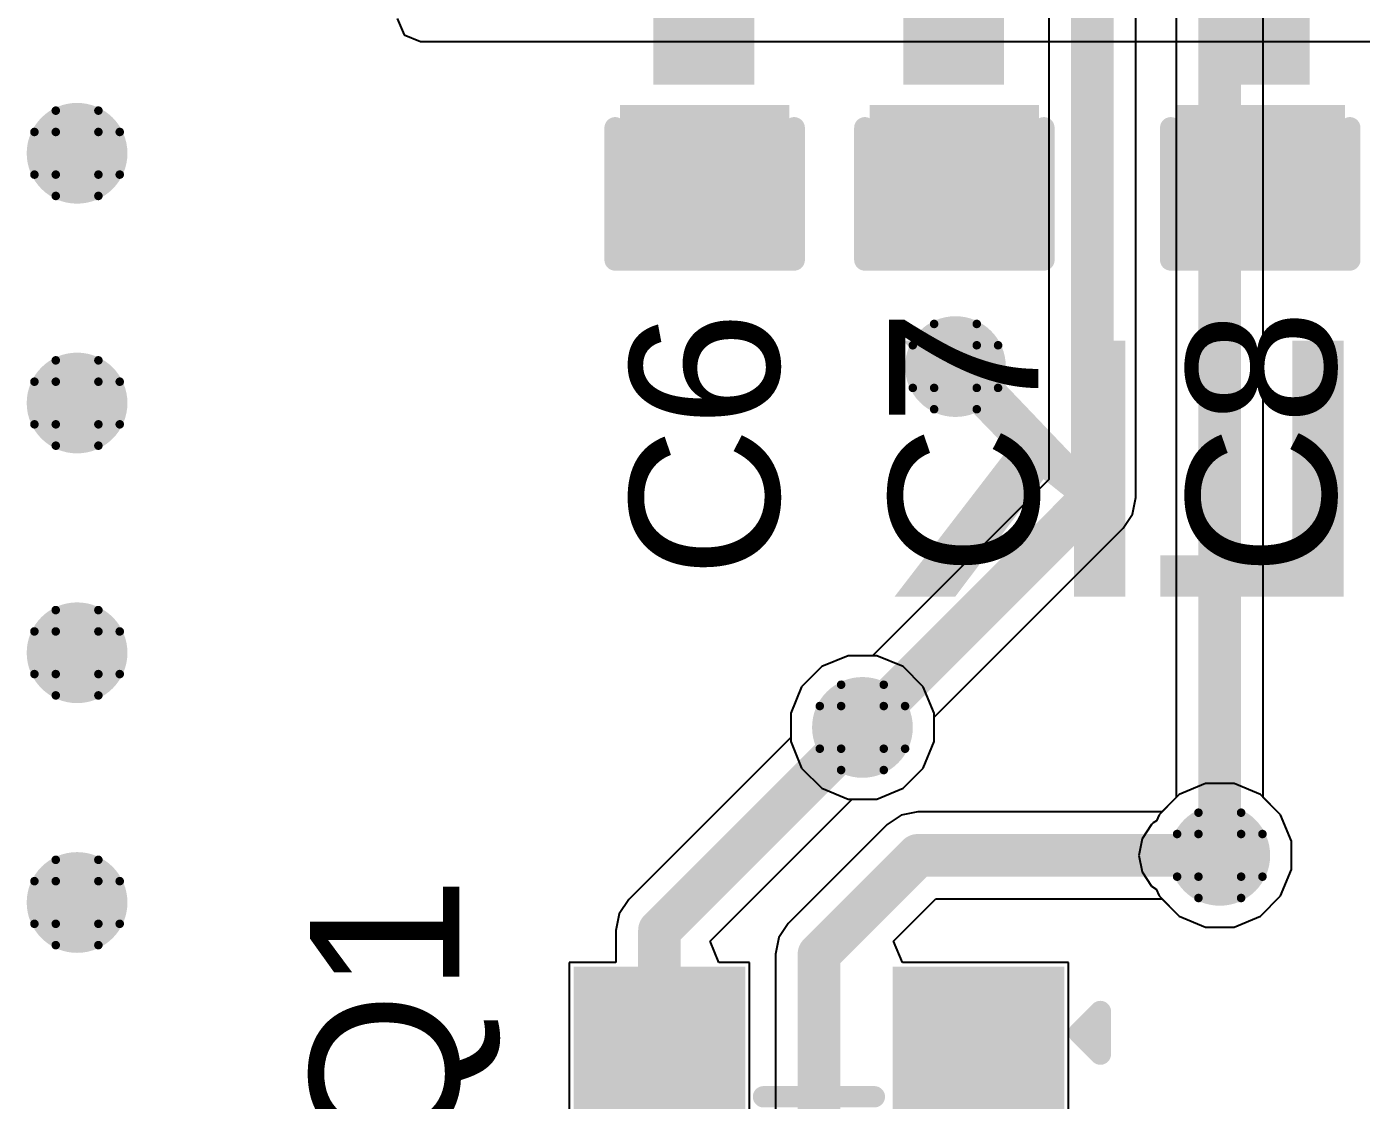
# Model space of a CAD drawing. Header units: inches. Extents: x -25 to 271, y -41 to 15.
# Drawn here: x -13.89 to -5.94, y -20.13 to -13.73 of the extents above; entities that cross this region are included whole.
import ezdxf

# ---------------------------------------------------------------- set-up
doc = ezdxf.new("R2010")
doc.units = ezdxf.units.IN
for name, color, linetype in [('Bottom Layer', 5, 'Continuous'), ('Bottom Overlay', 54, 'Continuous'), ('Drill Drawing', 1, 'Continuous'), ('Top Glue Points', 56, 'Continuous'), ('Top Layer', 1, 'Continuous'), ('Top Overlay', 2, 'Continuous'), ('Top Paste', 8, 'Continuous'), ('Top Solder', 216, 'Continuous'), ('Via Holes', 16, 'Continuous')]:
    doc.layers.add(name, color=color, linetype=linetype)
doc.styles.add('Arial', font='', dxfattribs={"height": 0.2})
doc.styles.add('Arial_Bold', font='', dxfattribs={"height": 0.2})
doc.styles.get('Arial').set_extended_font_data('Arial')
doc.styles.get('Arial_Bold').set_extended_font_data('Arial', bold=True)

# ---------------------------------------------------------------- blocks, each defined once
blk = doc.blocks.new('CAP_0603_27')
at = {"layer": 'Top Layer'}
for points in [[(-0.381, 0.4445), (-0.381, -0.4445), (-1.143, -0.4445), (-1.143, 0.4445)], [(1.143, 0.4445), (1.143, -0.4445), (0.381, -0.4445), (0.381, 0.4445)]]:
    blk.add_hatch(color=1, dxfattribs=at).paths.add_polyline_path(points)
at = {"layer": 'Top Paste'}
for points in [[(-0.381, 0.4445), (-0.381, -0.4445), (-1.143, -0.4445), (-1.143, 0.4445)], [(1.143, 0.4445), (1.143, -0.4445), (0.381, -0.4445), (0.381, 0.4445)]]:
    blk.add_hatch(color=8, dxfattribs=at).paths.add_polyline_path(points)
at = {"layer": 'Top Solder'}
for points in [[(-0.321, 0.5045), (-0.321, -0.5045), (-1.203, -0.5045), (-1.203, 0.5045)], [(1.203, 0.5045), (1.203, -0.5045), (0.321, -0.5045), (0.321, 0.5045)]]:
    blk.add_hatch(color=216, dxfattribs=at).paths.add_polyline_path(points)
at = {"layer": 'Top Overlay'}
for points in [[(-1.2446, 0.5334, 0.127, 0.127, 0), (-0.4572, 0.5334, 0.127, 0.127, 0)], [(-1.2446, 0.5334, 0.127, 0.127, 0), (-1.2446, -0.5334, 0.127, 0.127, 0)], [(0.4572, 0.5334, 0.127, 0.127, 0), (1.2446, 0.5334, 0.127, 0.127, 0)], [(1.2446, 0.5334, 0.127, 0.127, 0), (1.2446, -0.5334, 0.127, 0.127, 0)], [(-1.2446, -0.5334, 0.127, 0.127, 0), (-0.4572, -0.5334, 0.127, 0.127, 0)], [(0.4572, -0.5334, 0.127, 0.127, 0), (1.2446, -0.5334, 0.127, 0.127, 0)]]:
    blk.add_lwpolyline(points, format="xyseb", dxfattribs=at)
for points in [[(-1.2764, 0.5334, 0.0635, 0.0635, 1), (-1.2128, 0.5334, 0.0635, 0.0635, 1)], [(-1.2764, 0.5334, 0.0635, 0.0635, 1), (-1.2128, 0.5334, 0.0635, 0.0635, 1)], [(-0.4889, 0.5334, 0.0635, 0.0635, 1), (-0.4254, 0.5334, 0.0635, 0.0635, 1)], [(0.4254, 0.5334, 0.0635, 0.0635, 1), (0.4889, 0.5334, 0.0635, 0.0635, 1)], [(1.2128, 0.5334, 0.0635, 0.0635, 1), (1.2764, 0.5334, 0.0635, 0.0635, 1)], [(1.2128, 0.5334, 0.0635, 0.0635, 1), (1.2764, 0.5334, 0.0635, 0.0635, 1)], [(-1.2764, -0.5334, 0.0635, 0.0635, 1), (-1.2128, -0.5334, 0.0635, 0.0635, 1)], [(-1.2764, -0.5334, 0.0635, 0.0635, 1), (-1.2128, -0.5334, 0.0635, 0.0635, 1)], [(-0.4889, -0.5334, 0.0635, 0.0635, 1), (-0.4254, -0.5334, 0.0635, 0.0635, 1)], [(0.4254, -0.5334, 0.0635, 0.0635, 1), (0.4889, -0.5334, 0.0635, 0.0635, 1)], [(1.2128, -0.5334, 0.0635, 0.0635, 1), (1.2764, -0.5334, 0.0635, 0.0635, 1)], [(1.2128, -0.5334, 0.0635, 0.0635, 1), (1.2764, -0.5334, 0.0635, 0.0635, 1)]]:
    blk.add_lwpolyline(points, format="xyseb", close=True, dxfattribs=at)
blk = doc.blocks.new('CAP_0603_28')
at = {"layer": 'Top Layer'}
for points in [[(-0.381, 0.4445), (-0.381, -0.4445), (-1.143, -0.4445), (-1.143, 0.4445)], [(1.143, 0.4445), (1.143, -0.4445), (0.381, -0.4445), (0.381, 0.4445)]]:
    blk.add_hatch(color=1, dxfattribs=at).paths.add_polyline_path(points)
at = {"layer": 'Top Paste'}
for points in [[(-0.381, 0.4445), (-0.381, -0.4445), (-1.143, -0.4445), (-1.143, 0.4445)], [(1.143, 0.4445), (1.143, -0.4445), (0.381, -0.4445), (0.381, 0.4445)]]:
    blk.add_hatch(color=8, dxfattribs=at).paths.add_polyline_path(points)
at = {"layer": 'Top Solder'}
for points in [[(-0.321, 0.5045), (-0.321, -0.5045), (-1.203, -0.5045), (-1.203, 0.5045)], [(1.203, 0.5045), (1.203, -0.5045), (0.321, -0.5045), (0.321, 0.5045)]]:
    blk.add_hatch(color=216, dxfattribs=at).paths.add_polyline_path(points)
at = {"layer": 'Top Overlay'}
for points in [[(-1.2446, 0.5334, 0.127, 0.127, 0), (-0.4572, 0.5334, 0.127, 0.127, 0)], [(-1.2446, 0.5334, 0.127, 0.127, 0), (-1.2446, -0.5334, 0.127, 0.127, 0)], [(0.4572, 0.5334, 0.127, 0.127, 0), (1.2446, 0.5334, 0.127, 0.127, 0)], [(1.2446, 0.5334, 0.127, 0.127, 0), (1.2446, -0.5334, 0.127, 0.127, 0)], [(-1.2446, -0.5334, 0.127, 0.127, 0), (-0.4572, -0.5334, 0.127, 0.127, 0)], [(0.4572, -0.5334, 0.127, 0.127, 0), (1.2446, -0.5334, 0.127, 0.127, 0)]]:
    blk.add_lwpolyline(points, format="xyseb", dxfattribs=at)
for points in [[(-1.2764, 0.5334, 0.0635, 0.0635, 1), (-1.2128, 0.5334, 0.0635, 0.0635, 1)], [(-1.2764, 0.5334, 0.0635, 0.0635, 1), (-1.2128, 0.5334, 0.0635, 0.0635, 1)], [(-0.4889, 0.5334, 0.0635, 0.0635, 1), (-0.4254, 0.5334, 0.0635, 0.0635, 1)], [(0.4254, 0.5334, 0.0635, 0.0635, 1), (0.4889, 0.5334, 0.0635, 0.0635, 1)], [(1.2128, 0.5334, 0.0635, 0.0635, 1), (1.2764, 0.5334, 0.0635, 0.0635, 1)], [(1.2128, 0.5334, 0.0635, 0.0635, 1), (1.2764, 0.5334, 0.0635, 0.0635, 1)], [(-1.2764, -0.5334, 0.0635, 0.0635, 1), (-1.2128, -0.5334, 0.0635, 0.0635, 1)], [(-1.2764, -0.5334, 0.0635, 0.0635, 1), (-1.2128, -0.5334, 0.0635, 0.0635, 1)], [(-0.4889, -0.5334, 0.0635, 0.0635, 1), (-0.4254, -0.5334, 0.0635, 0.0635, 1)], [(0.4254, -0.5334, 0.0635, 0.0635, 1), (0.4889, -0.5334, 0.0635, 0.0635, 1)], [(1.2128, -0.5334, 0.0635, 0.0635, 1), (1.2764, -0.5334, 0.0635, 0.0635, 1)], [(1.2128, -0.5334, 0.0635, 0.0635, 1), (1.2764, -0.5334, 0.0635, 0.0635, 1)]]:
    blk.add_lwpolyline(points, format="xyseb", close=True, dxfattribs=at)
blk = doc.blocks.new('CAP_0603_29')
at = {"layer": 'Top Layer'}
for points in [[(-0.381, 0.4445), (-0.381, -0.4445), (-1.143, -0.4445), (-1.143, 0.4445)], [(1.143, 0.4445), (1.143, -0.4445), (0.381, -0.4445), (0.381, 0.4445)]]:
    blk.add_hatch(color=1, dxfattribs=at).paths.add_polyline_path(points)
at = {"layer": 'Top Paste'}
for points in [[(-0.381, 0.4445), (-0.381, -0.4445), (-1.143, -0.4445), (-1.143, 0.4445)], [(1.143, 0.4445), (1.143, -0.4445), (0.381, -0.4445), (0.381, 0.4445)]]:
    blk.add_hatch(color=8, dxfattribs=at).paths.add_polyline_path(points)
at = {"layer": 'Top Solder'}
for points in [[(-0.321, 0.5045), (-0.321, -0.5045), (-1.203, -0.5045), (-1.203, 0.5045)], [(1.203, 0.5045), (1.203, -0.5045), (0.321, -0.5045), (0.321, 0.5045)]]:
    blk.add_hatch(color=216, dxfattribs=at).paths.add_polyline_path(points)
at = {"layer": 'Top Overlay'}
for points in [[(-1.2446, 0.5334, 0.127, 0.127, 0), (-0.4572, 0.5334, 0.127, 0.127, 0)], [(-1.2446, 0.5334, 0.127, 0.127, 0), (-1.2446, -0.5334, 0.127, 0.127, 0)], [(0.4572, 0.5334, 0.127, 0.127, 0), (1.2446, 0.5334, 0.127, 0.127, 0)], [(1.2446, 0.5334, 0.127, 0.127, 0), (1.2446, -0.5334, 0.127, 0.127, 0)], [(-1.2446, -0.5334, 0.127, 0.127, 0), (-0.4572, -0.5334, 0.127, 0.127, 0)], [(0.4572, -0.5334, 0.127, 0.127, 0), (1.2446, -0.5334, 0.127, 0.127, 0)]]:
    blk.add_lwpolyline(points, format="xyseb", dxfattribs=at)
for points in [[(-1.2764, 0.5334, 0.0635, 0.0635, 1), (-1.2128, 0.5334, 0.0635, 0.0635, 1)], [(-1.2764, 0.5334, 0.0635, 0.0635, 1), (-1.2128, 0.5334, 0.0635, 0.0635, 1)], [(-0.4889, 0.5334, 0.0635, 0.0635, 1), (-0.4254, 0.5334, 0.0635, 0.0635, 1)], [(0.4254, 0.5334, 0.0635, 0.0635, 1), (0.4889, 0.5334, 0.0635, 0.0635, 1)], [(1.2128, 0.5334, 0.0635, 0.0635, 1), (1.2764, 0.5334, 0.0635, 0.0635, 1)], [(1.2128, 0.5334, 0.0635, 0.0635, 1), (1.2764, 0.5334, 0.0635, 0.0635, 1)], [(-1.2764, -0.5334, 0.0635, 0.0635, 1), (-1.2128, -0.5334, 0.0635, 0.0635, 1)], [(-1.2764, -0.5334, 0.0635, 0.0635, 1), (-1.2128, -0.5334, 0.0635, 0.0635, 1)], [(-0.4889, -0.5334, 0.0635, 0.0635, 1), (-0.4254, -0.5334, 0.0635, 0.0635, 1)], [(0.4254, -0.5334, 0.0635, 0.0635, 1), (0.4889, -0.5334, 0.0635, 0.0635, 1)], [(1.2128, -0.5334, 0.0635, 0.0635, 1), (1.2764, -0.5334, 0.0635, 0.0635, 1)], [(1.2128, -0.5334, 0.0635, 0.0635, 1), (1.2764, -0.5334, 0.0635, 0.0635, 1)]]:
    blk.add_lwpolyline(points, format="xyseb", close=True, dxfattribs=at)
blk = doc.blocks.new('SOT_23_100')
at = {"layer": 'Top Layer'}
for points in [[(-0.41, 1.46), (0.41, 1.46), (0.41, 0.54), (-0.41, 0.54)], [(-1.36, -0.54), (-0.54, -0.54), (-0.54, -1.46), (-1.36, -1.46)], [(0.54, -0.54), (1.36, -0.54), (1.36, -1.46), (0.54, -1.46)]]:
    blk.add_hatch(color=1, dxfattribs=at).paths.add_polyline_path(points)
at = {"layer": 'Top Paste'}
for points in [[(-0.41, 1.46), (0.41, 1.46), (0.41, 0.54), (-0.41, 0.54)], [(-1.36, -0.54), (-0.54, -0.54), (-0.54, -1.46), (-1.36, -1.46)], [(0.54, -0.54), (1.36, -0.54), (1.36, -1.46), (0.54, -1.46)]]:
    blk.add_hatch(color=8, dxfattribs=at).paths.add_polyline_path(points)
at = {"layer": 'Top Solder'}
for points in [[(-0.5116, 1.5616), (0.5116, 1.5616), (0.5116, 0.4384), (-0.5116, 0.4384)], [(-1.4616, -0.4384), (-0.4384, -0.4384), (-0.4384, -1.5616), (-1.4616, -1.5616)], [(0.4384, -0.4384), (1.4616, -0.4384), (1.4616, -1.5616), (0.4384, -1.5616)]]:
    blk.add_hatch(color=216, dxfattribs=at).paths.add_polyline_path(points)
at = {"layer": 'Top Overlay'}
for points in [[(-0.5588, 0.8128, 0.127, 0.127, 0), (-1.5494, 0.8128, 0.127, 0.127, 0)], [(-1.5494, 0.8128, 0.127, 0.127, 0), (-1.5494, -0.5842, 0.127, 0.127, 0)], [(1.5494, 0.8128, 0.127, 0.127, 0), (0.5588, 0.8128, 0.127, 0.127, 0)], [(1.5494, 0.8128, 0.127, 0.127, 0), (1.5494, -0.5842, 0.127, 0.127, 0)], [(0.3302, -0.7874, 0.127, 0.127, 0), (-0.3302, -0.7874, 0.127, 0.127, 0)], [(-1.6764, -1.0414, 0.127, 0.127, 0), (-1.6764, -1.2954, 0.127, 0.127, 0)], [(-1.5494, -1.1684, 0.127, 0.127, 0), (-1.6764, -1.0414, 0.127, 0.127, 0)], [(-1.5494, -1.1684, 0.127, 0.127, 0), (-1.6764, -1.2954, 0.127, 0.127, 0)]]:
    blk.add_lwpolyline(points, format="xyseb", dxfattribs=at)
for points in [[(-1.5812, 0.8128, 0.0635, 0.0635, 1), (-1.5176, 0.8128, 0.0635, 0.0635, 1)], [(-1.5812, 0.8128, 0.0635, 0.0635, 1), (-1.5176, 0.8128, 0.0635, 0.0635, 1)], [(-0.5905, 0.8128, 0.0635, 0.0635, 1), (-0.5271, 0.8128, 0.0635, 0.0635, 1)], [(0.5271, 0.8128, 0.0635, 0.0635, 1), (0.5905, 0.8128, 0.0635, 0.0635, 1)], [(1.5176, 0.8128, 0.0635, 0.0635, 1), (1.5812, 0.8128, 0.0635, 0.0635, 1)], [(1.5176, 0.8128, 0.0635, 0.0635, 1), (1.5812, 0.8128, 0.0635, 0.0635, 1)], [(-1.5812, -0.5842, 0.0635, 0.0635, 1), (-1.5176, -0.5842, 0.0635, 0.0635, 1)], [(1.5176, -0.5842, 0.0635, 0.0635, 1), (1.5812, -0.5842, 0.0635, 0.0635, 1)], [(-0.3619, -0.7874, 0.0635, 0.0635, 1), (-0.2984, -0.7874, 0.0635, 0.0635, 1)], [(0.2984, -0.7874, 0.0635, 0.0635, 1), (0.3619, -0.7874, 0.0635, 0.0635, 1)], [(-1.7082, -1.0414, 0.0635, 0.0635, 1), (-1.6446, -1.0414, 0.0635, 0.0635, 1)], [(-1.7082, -1.0414, 0.0635, 0.0635, 1), (-1.6446, -1.0414, 0.0635, 0.0635, 1)], [(-1.5812, -1.1684, 0.0635, 0.0635, 1), (-1.5176, -1.1684, 0.0635, 0.0635, 1)], [(-1.5812, -1.1684, 0.0635, 0.0635, 1), (-1.5176, -1.1684, 0.0635, 0.0635, 1)], [(-1.7082, -1.2954, 0.0635, 0.0635, 1), (-1.6446, -1.2954, 0.0635, 0.0635, 1)], [(-1.7082, -1.2954, 0.0635, 0.0635, 1), (-1.6446, -1.2954, 0.0635, 0.0635, 1)]]:
    blk.add_lwpolyline(points, format="xyseb", close=True, dxfattribs=at)

msp = doc.modelspace()

# ---------------------------------------------------------------- hatches: boundary and pattern name
at = {"layer": 'Bottom Layer'}
h = msp.add_hatch(color=5, dxfattribs=at)
edge = h.paths.add_edge_path()
edge.add_arc((-13.5934, -14.4877), 0.3, 0, 360)
h = msp.add_hatch(color=5, dxfattribs=at)
edge = h.paths.add_edge_path()
edge.add_arc((-8.3614, -15.758), 0.3, 0, 360)
h = msp.add_hatch(color=5, dxfattribs=at)
edge = h.paths.add_edge_path()
edge.add_arc((-13.5934, -15.975), 0.3, 0, 360)
h = msp.add_hatch(color=5, dxfattribs=at)
edge = h.paths.add_edge_path()
edge.add_arc((-13.5934, -17.4624), 0.3, 0, 360)
h = msp.add_hatch(color=5, dxfattribs=at)
edge = h.paths.add_edge_path()
edge.add_arc((-8.9154, -17.907), 0.3, 0, 360)
h = msp.add_hatch(color=5, dxfattribs=at)
edge = h.paths.add_edge_path()
edge.add_arc((-6.7869, -18.669), 0.3, 0, 360)
h = msp.add_hatch(color=5, dxfattribs=at)
edge = h.paths.add_edge_path()
edge.add_arc((-13.5934, -18.9497), 0.3, 0, 360)
at = {"layer": 'Top Glue Points'}
for points in [[(-9.5601, -14.0785), (-9.5601, -13.6787), (-10.16, -13.6787), (-10.16, -14.0785)], [(-8.0726, -14.0785), (-8.0726, -13.6787), (-8.6726, -13.6787), (-8.6726, -14.0785)], [(-6.2507, -14.0785), (-6.2507, -13.6787), (-6.8506, -13.6787), (-6.8506, -14.0785)]]:
    msp.add_hatch(color=56, dxfattribs=at).paths.add_polyline_path(points)
at = {"layer": 'Top Layer'}
h = msp.add_hatch(color=1, dxfattribs=at)
edge = h.paths.add_edge_path()
edge.add_arc((-13.5934, -14.4877), 0.3, 0, 360)
h = msp.add_hatch(color=1, dxfattribs=at)
edge = h.paths.add_edge_path()
edge.add_arc((-8.3614, -15.758), 0.3, 0, 360)
h = msp.add_hatch(color=1, dxfattribs=at)
edge = h.paths.add_edge_path()
edge.add_arc((-13.5934, -15.975), 0.3, 0, 360)
h = msp.add_hatch(color=1, dxfattribs=at)
edge = h.paths.add_edge_path()
edge.add_arc((-13.5934, -17.4624), 0.3, 0, 360)
h = msp.add_hatch(color=1, dxfattribs=at)
edge = h.paths.add_edge_path()
edge.add_arc((-8.9154, -17.907), 0.3, 0, 360)
h = msp.add_hatch(color=1, dxfattribs=at)
edge = h.paths.add_edge_path()
edge.add_arc((-6.7869, -18.669), 0.3, 0, 360)
h = msp.add_hatch(color=1, dxfattribs=at)
edge = h.paths.add_edge_path()
edge.add_arc((-13.5934, -18.9497), 0.3, 0, 360)
at = {"layer": 'Via Holes'}
h = msp.add_hatch(color=7, dxfattribs=at)
edge = h.paths.add_edge_path()
edge.add_arc((-13.5934, -14.4877), 0.15, 0, 360)
h = msp.add_hatch(color=7, dxfattribs=at)
edge = h.paths.add_edge_path()
edge.add_arc((-8.3614, -15.758), 0.15, 0, 360)
h = msp.add_hatch(color=7, dxfattribs=at)
edge = h.paths.add_edge_path()
edge.add_arc((-13.5934, -15.975), 0.15, 0, 360)
h = msp.add_hatch(color=7, dxfattribs=at)
edge = h.paths.add_edge_path()
edge.add_arc((-13.5934, -17.4624), 0.15, 0, 360)
h = msp.add_hatch(color=7, dxfattribs=at)
edge = h.paths.add_edge_path()
edge.add_arc((-8.9154, -17.907), 0.15, 0, 360)
h = msp.add_hatch(color=7, dxfattribs=at)
edge = h.paths.add_edge_path()
edge.add_arc((-6.7869, -18.669), 0.15, 0, 360)
h = msp.add_hatch(color=7, dxfattribs=at)
edge = h.paths.add_edge_path()
edge.add_arc((-13.5934, -18.9497), 0.15, 0, 360)

# ---------------------------------------------------------------- linework, layer by layer
at = {"layer": 'Bottom Layer'}
for p, q in [((-7.0459, -11.6897), (-7.0459, -18.3241)), ((-6.5279, -18.3241), (-6.5279, -11.6897)), ((-7.2874, -16.538), (-7.2874, -12.4715)), ((-7.8053, -12.5788), (-7.8053, -16.4307)), ((-7.8053, -16.4307), (-8.8546, -17.48)), ((-7.3071, -16.6371), (-7.2874, -16.538)), ((-7.3632, -16.7211), (-7.3071, -16.6371)), ((-8.4884, -17.8462), (-7.3632, -16.7211)), ((-9.0003, -17.48), (-9.1573, -17.545)), ((-8.8546, -17.48), (-9.0003, -17.48)), ((-9.1573, -17.545), (-9.2774, -17.6651)), ((-9.2774, -17.6651), (-9.3424, -17.8221)), ((-9.3424, -17.8221), (-9.3424, -17.9919)), ((-8.4884, -17.9919), (-8.4884, -17.8462)), ((-9.3424, -17.9919), (-9.2774, -18.1489)), ((-8.5534, -18.1489), (-8.4884, -17.9919)), ((-9.2774, -18.1489), (-9.1573, -18.269)), ((-8.6735, -18.269), (-8.5534, -18.1489)), ((-9.1573, -18.269), (-9.0003, -18.334)), ((-8.8305, -18.334), (-8.6735, -18.269)), ((-9.0003, -18.334), (-8.8305, -18.334)), ((-7.0459, -18.3241), (-7.1489, -18.4271)), ((-6.4249, -18.4271), (-6.5279, -18.3241)), ((-7.1489, -18.4271), (-7.1635, -18.4625)), ((-6.3599, -18.5841), (-6.4249, -18.4271)), ((-7.1935, -18.4859), (-7.2497, -18.5699)), ((-7.1835, -18.4758), (-7.1935, -18.4859)), ((-7.1635, -18.4625), (-7.1835, -18.4758)), ((-7.2497, -18.5699), (-7.2694, -18.669)), ((-6.3599, -18.7539), (-6.3599, -18.5841)), ((-7.2694, -18.669), (-7.2497, -18.7681)), ((-6.4249, -18.9109), (-6.3599, -18.7539)), ((-7.2497, -18.7681), (-7.1935, -18.8521)), ((-7.1935, -18.8521), (-7.1654, -18.8709)), ((-7.1654, -18.8709), (-7.1489, -18.9109)), ((-7.1489, -18.9109), (-7.0288, -19.031)), ((-6.545, -19.031), (-6.4249, -18.9109)), ((-7.0288, -19.031), (-6.8718, -19.096)), ((-6.7019, -19.096), (-6.545, -19.031)), ((-6.8718, -19.096), (-6.7019, -19.096))]:
    msp.add_line(p, q, dxfattribs=at)
for points in [[(-6.7869, -18.669, 0.254, 0.254, 0), (-6.7869, -11.3448, 0.254, 0.254, 0)], [(-7.5464, -16.538, 0.254, 0.254, 0), (-7.5464, -12.4715, 0.254, 0.254, 0)], [(-8.9154, -17.907, 0.254, 0.254, 0), (-7.5464, -16.538, 0.254, 0.254, 0)], [(-7.0104, -18.669, 0.254, 0.254, 0), (-7.0004, -18.659, 0.254, 0.254, 0)]]:
    msp.add_lwpolyline(points, format="xyseb", dxfattribs=at)
for points in [[(-7.6099, -16.538, 0.127, 0.127, 1), (-7.4829, -16.538, 0.127, 0.127, 1)], [(-7.6099, -16.538, 0.127, 0.127, 1), (-7.4829, -16.538, 0.127, 0.127, 1)], [(-8.9789, -17.907, 0.127, 0.127, 1), (-8.8519, -17.907, 0.127, 0.127, 1)], [(-7.0739, -18.669, 0.127, 0.127, 1), (-6.9469, -18.669, 0.127, 0.127, 1)], [(-7.0639, -18.659, 0.127, 0.127, 1), (-6.9369, -18.659, 0.127, 0.127, 1)], [(-6.8504, -18.669, 0.127, 0.127, 1), (-6.7234, -18.669, 0.127, 0.127, 1)]]:
    msp.add_lwpolyline(points, format="xyseb", close=True, dxfattribs=at)
at = {"layer": 'Drill Drawing'}
for points in [[(-13.7204, -14.3607, 0.0508, 0.0508, 0), (-13.7204, -14.2337, 0.0508, 0.0508, 0)], [(-13.7204, -14.2337, 0.0508, 0.0508, 0), (-13.4664, -14.2337, 0.0508, 0.0508, 0)], [(-13.4664, -14.3607, 0.0508, 0.0508, 0), (-13.4664, -14.2337, 0.0508, 0.0508, 0)], [(-13.8474, -14.6147, 0.0508, 0.0508, 0), (-13.8474, -14.3607, 0.0508, 0.0508, 0)], [(-13.8474, -14.3607, 0.0508, 0.0508, 0), (-13.7204, -14.3607, 0.0508, 0.0508, 0)], [(-13.4664, -14.3607, 0.0508, 0.0508, 0), (-13.3394, -14.3607, 0.0508, 0.0508, 0)], [(-13.3394, -14.6147, 0.0508, 0.0508, 0), (-13.3394, -14.3607, 0.0508, 0.0508, 0)], [(-13.8474, -14.6147, 0.0508, 0.0508, 0), (-13.7204, -14.6147, 0.0508, 0.0508, 0)], [(-13.7204, -14.7417, 0.0508, 0.0508, 0), (-13.7204, -14.6147, 0.0508, 0.0508, 0)], [(-13.4664, -14.6147, 0.0508, 0.0508, 0), (-13.3394, -14.6147, 0.0508, 0.0508, 0)], [(-13.4664, -14.7417, 0.0508, 0.0508, 0), (-13.4664, -14.6147, 0.0508, 0.0508, 0)], [(-13.7204, -14.7417, 0.0508, 0.0508, 0), (-13.4664, -14.7417, 0.0508, 0.0508, 0)], [(-8.4884, -15.631, 0.0508, 0.0508, 0), (-8.4884, -15.504, 0.0508, 0.0508, 0)], [(-8.4884, -15.504, 0.0508, 0.0508, 0), (-8.2344, -15.504, 0.0508, 0.0508, 0)], [(-8.2344, -15.631, 0.0508, 0.0508, 0), (-8.2344, -15.504, 0.0508, 0.0508, 0)], [(-8.6154, -15.885, 0.0508, 0.0508, 0), (-8.6154, -15.631, 0.0508, 0.0508, 0)], [(-8.6154, -15.631, 0.0508, 0.0508, 0), (-8.4884, -15.631, 0.0508, 0.0508, 0)], [(-8.2344, -15.631, 0.0508, 0.0508, 0), (-8.1074, -15.631, 0.0508, 0.0508, 0)], [(-8.1074, -15.885, 0.0508, 0.0508, 0), (-8.1074, -15.631, 0.0508, 0.0508, 0)], [(-13.7204, -15.848, 0.0508, 0.0508, 0), (-13.7204, -15.721, 0.0508, 0.0508, 0)], [(-13.7204, -15.721, 0.0508, 0.0508, 0), (-13.4664, -15.721, 0.0508, 0.0508, 0)], [(-13.4664, -15.848, 0.0508, 0.0508, 0), (-13.4664, -15.721, 0.0508, 0.0508, 0)], [(-13.8474, -16.102, 0.0508, 0.0508, 0), (-13.8474, -15.848, 0.0508, 0.0508, 0)], [(-13.8474, -15.848, 0.0508, 0.0508, 0), (-13.7204, -15.848, 0.0508, 0.0508, 0)], [(-13.4664, -15.848, 0.0508, 0.0508, 0), (-13.3394, -15.848, 0.0508, 0.0508, 0)], [(-13.3394, -16.102, 0.0508, 0.0508, 0), (-13.3394, -15.848, 0.0508, 0.0508, 0)], [(-8.6154, -15.885, 0.0508, 0.0508, 0), (-8.4884, -15.885, 0.0508, 0.0508, 0)], [(-8.4884, -16.012, 0.0508, 0.0508, 0), (-8.4884, -15.885, 0.0508, 0.0508, 0)], [(-8.2344, -15.885, 0.0508, 0.0508, 0), (-8.1074, -15.885, 0.0508, 0.0508, 0)], [(-8.2344, -16.012, 0.0508, 0.0508, 0), (-8.2344, -15.885, 0.0508, 0.0508, 0)], [(-8.4884, -16.012, 0.0508, 0.0508, 0), (-8.2344, -16.012, 0.0508, 0.0508, 0)], [(-13.8474, -16.102, 0.0508, 0.0508, 0), (-13.7204, -16.102, 0.0508, 0.0508, 0)], [(-13.7204, -16.229, 0.0508, 0.0508, 0), (-13.7204, -16.102, 0.0508, 0.0508, 0)], [(-13.4664, -16.102, 0.0508, 0.0508, 0), (-13.3394, -16.102, 0.0508, 0.0508, 0)], [(-13.4664, -16.229, 0.0508, 0.0508, 0), (-13.4664, -16.102, 0.0508, 0.0508, 0)], [(-13.7204, -16.229, 0.0508, 0.0508, 0), (-13.4664, -16.229, 0.0508, 0.0508, 0)], [(-13.7204, -17.3354, 0.0508, 0.0508, 0), (-13.7204, -17.2084, 0.0508, 0.0508, 0)], [(-13.7204, -17.2084, 0.0508, 0.0508, 0), (-13.4664, -17.2084, 0.0508, 0.0508, 0)], [(-13.4664, -17.3354, 0.0508, 0.0508, 0), (-13.4664, -17.2084, 0.0508, 0.0508, 0)], [(-13.8474, -17.5894, 0.0508, 0.0508, 0), (-13.8474, -17.3354, 0.0508, 0.0508, 0)], [(-13.8474, -17.3354, 0.0508, 0.0508, 0), (-13.7204, -17.3354, 0.0508, 0.0508, 0)], [(-13.4664, -17.3354, 0.0508, 0.0508, 0), (-13.3394, -17.3354, 0.0508, 0.0508, 0)], [(-13.3394, -17.5894, 0.0508, 0.0508, 0), (-13.3394, -17.3354, 0.0508, 0.0508, 0)], [(-13.8474, -17.5894, 0.0508, 0.0508, 0), (-13.7204, -17.5894, 0.0508, 0.0508, 0)], [(-13.7204, -17.7164, 0.0508, 0.0508, 0), (-13.7204, -17.5894, 0.0508, 0.0508, 0)], [(-13.4664, -17.5894, 0.0508, 0.0508, 0), (-13.3394, -17.5894, 0.0508, 0.0508, 0)], [(-13.4664, -17.7164, 0.0508, 0.0508, 0), (-13.4664, -17.5894, 0.0508, 0.0508, 0)], [(-9.0424, -17.78, 0.0508, 0.0508, 0), (-9.0424, -17.653, 0.0508, 0.0508, 0)], [(-9.0424, -17.653, 0.0508, 0.0508, 0), (-8.7884, -17.653, 0.0508, 0.0508, 0)], [(-8.7884, -17.78, 0.0508, 0.0508, 0), (-8.7884, -17.653, 0.0508, 0.0508, 0)], [(-13.7204, -17.7164, 0.0508, 0.0508, 0), (-13.4664, -17.7164, 0.0508, 0.0508, 0)], [(-9.1694, -18.034, 0.0508, 0.0508, 0), (-9.1694, -17.78, 0.0508, 0.0508, 0)], [(-9.1694, -17.78, 0.0508, 0.0508, 0), (-9.0424, -17.78, 0.0508, 0.0508, 0)], [(-8.7884, -17.78, 0.0508, 0.0508, 0), (-8.6614, -17.78, 0.0508, 0.0508, 0)], [(-8.6614, -18.034, 0.0508, 0.0508, 0), (-8.6614, -17.78, 0.0508, 0.0508, 0)], [(-9.1694, -18.034, 0.0508, 0.0508, 0), (-9.0424, -18.034, 0.0508, 0.0508, 0)], [(-9.0424, -18.161, 0.0508, 0.0508, 0), (-9.0424, -18.034, 0.0508, 0.0508, 0)], [(-8.7884, -18.034, 0.0508, 0.0508, 0), (-8.6614, -18.034, 0.0508, 0.0508, 0)], [(-8.7884, -18.161, 0.0508, 0.0508, 0), (-8.7884, -18.034, 0.0508, 0.0508, 0)], [(-9.0424, -18.161, 0.0508, 0.0508, 0), (-8.7884, -18.161, 0.0508, 0.0508, 0)], [(-6.9139, -18.542, 0.0508, 0.0508, 0), (-6.9139, -18.415, 0.0508, 0.0508, 0)], [(-6.9139, -18.415, 0.0508, 0.0508, 0), (-6.6599, -18.415, 0.0508, 0.0508, 0)], [(-6.6599, -18.542, 0.0508, 0.0508, 0), (-6.6599, -18.415, 0.0508, 0.0508, 0)], [(-7.0409, -18.796, 0.0508, 0.0508, 0), (-7.0409, -18.542, 0.0508, 0.0508, 0)], [(-7.0409, -18.542, 0.0508, 0.0508, 0), (-6.9139, -18.542, 0.0508, 0.0508, 0)], [(-6.6599, -18.542, 0.0508, 0.0508, 0), (-6.5329, -18.542, 0.0508, 0.0508, 0)], [(-6.5329, -18.796, 0.0508, 0.0508, 0), (-6.5329, -18.542, 0.0508, 0.0508, 0)], [(-13.7204, -18.8227, 0.0508, 0.0508, 0), (-13.7204, -18.6957, 0.0508, 0.0508, 0)], [(-13.7204, -18.6957, 0.0508, 0.0508, 0), (-13.4664, -18.6957, 0.0508, 0.0508, 0)], [(-13.4664, -18.8227, 0.0508, 0.0508, 0), (-13.4664, -18.6957, 0.0508, 0.0508, 0)], [(-13.8474, -19.0767, 0.0508, 0.0508, 0), (-13.8474, -18.8227, 0.0508, 0.0508, 0)], [(-13.8474, -18.8227, 0.0508, 0.0508, 0), (-13.7204, -18.8227, 0.0508, 0.0508, 0)], [(-13.4664, -18.8227, 0.0508, 0.0508, 0), (-13.3394, -18.8227, 0.0508, 0.0508, 0)], [(-13.3394, -19.0767, 0.0508, 0.0508, 0), (-13.3394, -18.8227, 0.0508, 0.0508, 0)], [(-7.0409, -18.796, 0.0508, 0.0508, 0), (-6.9139, -18.796, 0.0508, 0.0508, 0)], [(-6.9139, -18.923, 0.0508, 0.0508, 0), (-6.9139, -18.796, 0.0508, 0.0508, 0)], [(-6.6599, -18.796, 0.0508, 0.0508, 0), (-6.5329, -18.796, 0.0508, 0.0508, 0)], [(-6.6599, -18.923, 0.0508, 0.0508, 0), (-6.6599, -18.796, 0.0508, 0.0508, 0)], [(-6.9139, -18.923, 0.0508, 0.0508, 0), (-6.6599, -18.923, 0.0508, 0.0508, 0)], [(-13.8474, -19.0767, 0.0508, 0.0508, 0), (-13.7204, -19.0767, 0.0508, 0.0508, 0)], [(-13.7204, -19.2037, 0.0508, 0.0508, 0), (-13.7204, -19.0767, 0.0508, 0.0508, 0)], [(-13.4664, -19.0767, 0.0508, 0.0508, 0), (-13.3394, -19.0767, 0.0508, 0.0508, 0)], [(-13.4664, -19.2037, 0.0508, 0.0508, 0), (-13.4664, -19.0767, 0.0508, 0.0508, 0)], [(-13.7204, -19.2037, 0.0508, 0.0508, 0), (-13.4664, -19.2037, 0.0508, 0.0508, 0)]]:
    msp.add_lwpolyline(points, format="xyseb", dxfattribs=at)
for points in [[(-13.7331, -14.2337, 0.0254, 0.0254, 1), (-13.7077, -14.2337, 0.0254, 0.0254, 1)], [(-13.7331, -14.2337, 0.0254, 0.0254, 1), (-13.7077, -14.2337, 0.0254, 0.0254, 1)], [(-13.4791, -14.2337, 0.0254, 0.0254, 1), (-13.4537, -14.2337, 0.0254, 0.0254, 1)], [(-13.4791, -14.2337, 0.0254, 0.0254, 1), (-13.4537, -14.2337, 0.0254, 0.0254, 1)], [(-13.8601, -14.3607, 0.0254, 0.0254, 1), (-13.8347, -14.3607, 0.0254, 0.0254, 1)], [(-13.8601, -14.3607, 0.0254, 0.0254, 1), (-13.8347, -14.3607, 0.0254, 0.0254, 1)], [(-13.7331, -14.3607, 0.0254, 0.0254, 1), (-13.7077, -14.3607, 0.0254, 0.0254, 1)], [(-13.7331, -14.3607, 0.0254, 0.0254, 1), (-13.7077, -14.3607, 0.0254, 0.0254, 1)], [(-13.4791, -14.3607, 0.0254, 0.0254, 1), (-13.4537, -14.3607, 0.0254, 0.0254, 1)], [(-13.4791, -14.3607, 0.0254, 0.0254, 1), (-13.4537, -14.3607, 0.0254, 0.0254, 1)], [(-13.3521, -14.3607, 0.0254, 0.0254, 1), (-13.3267, -14.3607, 0.0254, 0.0254, 1)], [(-13.3521, -14.3607, 0.0254, 0.0254, 1), (-13.3267, -14.3607, 0.0254, 0.0254, 1)], [(-13.8601, -14.6147, 0.0254, 0.0254, 1), (-13.8347, -14.6147, 0.0254, 0.0254, 1)], [(-13.8601, -14.6147, 0.0254, 0.0254, 1), (-13.8347, -14.6147, 0.0254, 0.0254, 1)], [(-13.7331, -14.6147, 0.0254, 0.0254, 1), (-13.7077, -14.6147, 0.0254, 0.0254, 1)], [(-13.7331, -14.6147, 0.0254, 0.0254, 1), (-13.7077, -14.6147, 0.0254, 0.0254, 1)], [(-13.4791, -14.6147, 0.0254, 0.0254, 1), (-13.4537, -14.6147, 0.0254, 0.0254, 1)], [(-13.4791, -14.6147, 0.0254, 0.0254, 1), (-13.4537, -14.6147, 0.0254, 0.0254, 1)], [(-13.3521, -14.6147, 0.0254, 0.0254, 1), (-13.3267, -14.6147, 0.0254, 0.0254, 1)], [(-13.3521, -14.6147, 0.0254, 0.0254, 1), (-13.3267, -14.6147, 0.0254, 0.0254, 1)], [(-13.7331, -14.7417, 0.0254, 0.0254, 1), (-13.7077, -14.7417, 0.0254, 0.0254, 1)], [(-13.7331, -14.7417, 0.0254, 0.0254, 1), (-13.7077, -14.7417, 0.0254, 0.0254, 1)], [(-13.4791, -14.7417, 0.0254, 0.0254, 1), (-13.4537, -14.7417, 0.0254, 0.0254, 1)], [(-13.4791, -14.7417, 0.0254, 0.0254, 1), (-13.4537, -14.7417, 0.0254, 0.0254, 1)], [(-8.5011, -15.504, 0.0254, 0.0254, 1), (-8.4757, -15.504, 0.0254, 0.0254, 1)], [(-8.5011, -15.504, 0.0254, 0.0254, 1), (-8.4757, -15.504, 0.0254, 0.0254, 1)], [(-8.2471, -15.504, 0.0254, 0.0254, 1), (-8.2217, -15.504, 0.0254, 0.0254, 1)], [(-8.2471, -15.504, 0.0254, 0.0254, 1), (-8.2217, -15.504, 0.0254, 0.0254, 1)], [(-8.6281, -15.631, 0.0254, 0.0254, 1), (-8.6027, -15.631, 0.0254, 0.0254, 1)], [(-8.6281, -15.631, 0.0254, 0.0254, 1), (-8.6027, -15.631, 0.0254, 0.0254, 1)], [(-8.5011, -15.631, 0.0254, 0.0254, 1), (-8.4757, -15.631, 0.0254, 0.0254, 1)], [(-8.5011, -15.631, 0.0254, 0.0254, 1), (-8.4757, -15.631, 0.0254, 0.0254, 1)], [(-8.2471, -15.631, 0.0254, 0.0254, 1), (-8.2217, -15.631, 0.0254, 0.0254, 1)], [(-8.2471, -15.631, 0.0254, 0.0254, 1), (-8.2217, -15.631, 0.0254, 0.0254, 1)], [(-8.1201, -15.631, 0.0254, 0.0254, 1), (-8.0947, -15.631, 0.0254, 0.0254, 1)], [(-8.1201, -15.631, 0.0254, 0.0254, 1), (-8.0947, -15.631, 0.0254, 0.0254, 1)], [(-13.7331, -15.721, 0.0254, 0.0254, 1), (-13.7077, -15.721, 0.0254, 0.0254, 1)], [(-13.7331, -15.721, 0.0254, 0.0254, 1), (-13.7077, -15.721, 0.0254, 0.0254, 1)], [(-13.4791, -15.721, 0.0254, 0.0254, 1), (-13.4537, -15.721, 0.0254, 0.0254, 1)], [(-13.4791, -15.721, 0.0254, 0.0254, 1), (-13.4537, -15.721, 0.0254, 0.0254, 1)], [(-13.8601, -15.848, 0.0254, 0.0254, 1), (-13.8347, -15.848, 0.0254, 0.0254, 1)], [(-13.8601, -15.848, 0.0254, 0.0254, 1), (-13.8347, -15.848, 0.0254, 0.0254, 1)], [(-13.7331, -15.848, 0.0254, 0.0254, 1), (-13.7077, -15.848, 0.0254, 0.0254, 1)], [(-13.7331, -15.848, 0.0254, 0.0254, 1), (-13.7077, -15.848, 0.0254, 0.0254, 1)], [(-13.4791, -15.848, 0.0254, 0.0254, 1), (-13.4537, -15.848, 0.0254, 0.0254, 1)], [(-13.4791, -15.848, 0.0254, 0.0254, 1), (-13.4537, -15.848, 0.0254, 0.0254, 1)], [(-13.3521, -15.848, 0.0254, 0.0254, 1), (-13.3267, -15.848, 0.0254, 0.0254, 1)], [(-13.3521, -15.848, 0.0254, 0.0254, 1), (-13.3267, -15.848, 0.0254, 0.0254, 1)], [(-8.6281, -15.885, 0.0254, 0.0254, 1), (-8.6027, -15.885, 0.0254, 0.0254, 1)], [(-8.6281, -15.885, 0.0254, 0.0254, 1), (-8.6027, -15.885, 0.0254, 0.0254, 1)], [(-8.5011, -15.885, 0.0254, 0.0254, 1), (-8.4757, -15.885, 0.0254, 0.0254, 1)], [(-8.5011, -15.885, 0.0254, 0.0254, 1), (-8.4757, -15.885, 0.0254, 0.0254, 1)], [(-8.2471, -15.885, 0.0254, 0.0254, 1), (-8.2217, -15.885, 0.0254, 0.0254, 1)], [(-8.2471, -15.885, 0.0254, 0.0254, 1), (-8.2217, -15.885, 0.0254, 0.0254, 1)], [(-8.1201, -15.885, 0.0254, 0.0254, 1), (-8.0947, -15.885, 0.0254, 0.0254, 1)], [(-8.1201, -15.885, 0.0254, 0.0254, 1), (-8.0947, -15.885, 0.0254, 0.0254, 1)], [(-8.5011, -16.012, 0.0254, 0.0254, 1), (-8.4757, -16.012, 0.0254, 0.0254, 1)], [(-8.5011, -16.012, 0.0254, 0.0254, 1), (-8.4757, -16.012, 0.0254, 0.0254, 1)], [(-8.2471, -16.012, 0.0254, 0.0254, 1), (-8.2217, -16.012, 0.0254, 0.0254, 1)], [(-8.2471, -16.012, 0.0254, 0.0254, 1), (-8.2217, -16.012, 0.0254, 0.0254, 1)], [(-13.8601, -16.102, 0.0254, 0.0254, 1), (-13.8347, -16.102, 0.0254, 0.0254, 1)], [(-13.8601, -16.102, 0.0254, 0.0254, 1), (-13.8347, -16.102, 0.0254, 0.0254, 1)], [(-13.7331, -16.102, 0.0254, 0.0254, 1), (-13.7077, -16.102, 0.0254, 0.0254, 1)], [(-13.7331, -16.102, 0.0254, 0.0254, 1), (-13.7077, -16.102, 0.0254, 0.0254, 1)], [(-13.4791, -16.102, 0.0254, 0.0254, 1), (-13.4537, -16.102, 0.0254, 0.0254, 1)], [(-13.4791, -16.102, 0.0254, 0.0254, 1), (-13.4537, -16.102, 0.0254, 0.0254, 1)], [(-13.3521, -16.102, 0.0254, 0.0254, 1), (-13.3267, -16.102, 0.0254, 0.0254, 1)], [(-13.3521, -16.102, 0.0254, 0.0254, 1), (-13.3267, -16.102, 0.0254, 0.0254, 1)], [(-13.7331, -16.229, 0.0254, 0.0254, 1), (-13.7077, -16.229, 0.0254, 0.0254, 1)], [(-13.7331, -16.229, 0.0254, 0.0254, 1), (-13.7077, -16.229, 0.0254, 0.0254, 1)], [(-13.4791, -16.229, 0.0254, 0.0254, 1), (-13.4537, -16.229, 0.0254, 0.0254, 1)], [(-13.4791, -16.229, 0.0254, 0.0254, 1), (-13.4537, -16.229, 0.0254, 0.0254, 1)], [(-13.7331, -17.2084, 0.0254, 0.0254, 1), (-13.7077, -17.2084, 0.0254, 0.0254, 1)], [(-13.7331, -17.2084, 0.0254, 0.0254, 1), (-13.7077, -17.2084, 0.0254, 0.0254, 1)], [(-13.4791, -17.2084, 0.0254, 0.0254, 1), (-13.4537, -17.2084, 0.0254, 0.0254, 1)], [(-13.4791, -17.2084, 0.0254, 0.0254, 1), (-13.4537, -17.2084, 0.0254, 0.0254, 1)], [(-13.8601, -17.3354, 0.0254, 0.0254, 1), (-13.8347, -17.3354, 0.0254, 0.0254, 1)], [(-13.8601, -17.3354, 0.0254, 0.0254, 1), (-13.8347, -17.3354, 0.0254, 0.0254, 1)], [(-13.7331, -17.3354, 0.0254, 0.0254, 1), (-13.7077, -17.3354, 0.0254, 0.0254, 1)], [(-13.7331, -17.3354, 0.0254, 0.0254, 1), (-13.7077, -17.3354, 0.0254, 0.0254, 1)], [(-13.4791, -17.3354, 0.0254, 0.0254, 1), (-13.4537, -17.3354, 0.0254, 0.0254, 1)], [(-13.4791, -17.3354, 0.0254, 0.0254, 1), (-13.4537, -17.3354, 0.0254, 0.0254, 1)], [(-13.3521, -17.3354, 0.0254, 0.0254, 1), (-13.3267, -17.3354, 0.0254, 0.0254, 1)], [(-13.3521, -17.3354, 0.0254, 0.0254, 1), (-13.3267, -17.3354, 0.0254, 0.0254, 1)], [(-13.8601, -17.5894, 0.0254, 0.0254, 1), (-13.8347, -17.5894, 0.0254, 0.0254, 1)], [(-13.8601, -17.5894, 0.0254, 0.0254, 1), (-13.8347, -17.5894, 0.0254, 0.0254, 1)], [(-13.7331, -17.5894, 0.0254, 0.0254, 1), (-13.7077, -17.5894, 0.0254, 0.0254, 1)], [(-13.7331, -17.5894, 0.0254, 0.0254, 1), (-13.7077, -17.5894, 0.0254, 0.0254, 1)], [(-13.4791, -17.5894, 0.0254, 0.0254, 1), (-13.4537, -17.5894, 0.0254, 0.0254, 1)], [(-13.4791, -17.5894, 0.0254, 0.0254, 1), (-13.4537, -17.5894, 0.0254, 0.0254, 1)], [(-13.3521, -17.5894, 0.0254, 0.0254, 1), (-13.3267, -17.5894, 0.0254, 0.0254, 1)], [(-13.3521, -17.5894, 0.0254, 0.0254, 1), (-13.3267, -17.5894, 0.0254, 0.0254, 1)], [(-9.0551, -17.653, 0.0254, 0.0254, 1), (-9.0297, -17.653, 0.0254, 0.0254, 1)], [(-9.0551, -17.653, 0.0254, 0.0254, 1), (-9.0297, -17.653, 0.0254, 0.0254, 1)], [(-8.8011, -17.653, 0.0254, 0.0254, 1), (-8.7757, -17.653, 0.0254, 0.0254, 1)], [(-8.8011, -17.653, 0.0254, 0.0254, 1), (-8.7757, -17.653, 0.0254, 0.0254, 1)], [(-13.7331, -17.7164, 0.0254, 0.0254, 1), (-13.7077, -17.7164, 0.0254, 0.0254, 1)], [(-13.7331, -17.7164, 0.0254, 0.0254, 1), (-13.7077, -17.7164, 0.0254, 0.0254, 1)], [(-13.4791, -17.7164, 0.0254, 0.0254, 1), (-13.4537, -17.7164, 0.0254, 0.0254, 1)], [(-13.4791, -17.7164, 0.0254, 0.0254, 1), (-13.4537, -17.7164, 0.0254, 0.0254, 1)], [(-9.1821, -17.78, 0.0254, 0.0254, 1), (-9.1567, -17.78, 0.0254, 0.0254, 1)], [(-9.1821, -17.78, 0.0254, 0.0254, 1), (-9.1567, -17.78, 0.0254, 0.0254, 1)], [(-9.0551, -17.78, 0.0254, 0.0254, 1), (-9.0297, -17.78, 0.0254, 0.0254, 1)], [(-9.0551, -17.78, 0.0254, 0.0254, 1), (-9.0297, -17.78, 0.0254, 0.0254, 1)], [(-8.8011, -17.78, 0.0254, 0.0254, 1), (-8.7757, -17.78, 0.0254, 0.0254, 1)], [(-8.8011, -17.78, 0.0254, 0.0254, 1), (-8.7757, -17.78, 0.0254, 0.0254, 1)], [(-8.6741, -17.78, 0.0254, 0.0254, 1), (-8.6487, -17.78, 0.0254, 0.0254, 1)], [(-8.6741, -17.78, 0.0254, 0.0254, 1), (-8.6487, -17.78, 0.0254, 0.0254, 1)], [(-9.1821, -18.034, 0.0254, 0.0254, 1), (-9.1567, -18.034, 0.0254, 0.0254, 1)], [(-9.1821, -18.034, 0.0254, 0.0254, 1), (-9.1567, -18.034, 0.0254, 0.0254, 1)], [(-9.0551, -18.034, 0.0254, 0.0254, 1), (-9.0297, -18.034, 0.0254, 0.0254, 1)], [(-9.0551, -18.034, 0.0254, 0.0254, 1), (-9.0297, -18.034, 0.0254, 0.0254, 1)], [(-8.8011, -18.034, 0.0254, 0.0254, 1), (-8.7757, -18.034, 0.0254, 0.0254, 1)], [(-8.8011, -18.034, 0.0254, 0.0254, 1), (-8.7757, -18.034, 0.0254, 0.0254, 1)], [(-8.6741, -18.034, 0.0254, 0.0254, 1), (-8.6487, -18.034, 0.0254, 0.0254, 1)], [(-8.6741, -18.034, 0.0254, 0.0254, 1), (-8.6487, -18.034, 0.0254, 0.0254, 1)], [(-9.0551, -18.161, 0.0254, 0.0254, 1), (-9.0297, -18.161, 0.0254, 0.0254, 1)], [(-9.0551, -18.161, 0.0254, 0.0254, 1), (-9.0297, -18.161, 0.0254, 0.0254, 1)], [(-8.8011, -18.161, 0.0254, 0.0254, 1), (-8.7757, -18.161, 0.0254, 0.0254, 1)], [(-8.8011, -18.161, 0.0254, 0.0254, 1), (-8.7757, -18.161, 0.0254, 0.0254, 1)], [(-6.9266, -18.415, 0.0254, 0.0254, 1), (-6.9012, -18.415, 0.0254, 0.0254, 1)], [(-6.9266, -18.415, 0.0254, 0.0254, 1), (-6.9012, -18.415, 0.0254, 0.0254, 1)], [(-6.6726, -18.415, 0.0254, 0.0254, 1), (-6.6472, -18.415, 0.0254, 0.0254, 1)], [(-6.6726, -18.415, 0.0254, 0.0254, 1), (-6.6472, -18.415, 0.0254, 0.0254, 1)], [(-7.0536, -18.542, 0.0254, 0.0254, 1), (-7.0282, -18.542, 0.0254, 0.0254, 1)], [(-7.0536, -18.542, 0.0254, 0.0254, 1), (-7.0282, -18.542, 0.0254, 0.0254, 1)], [(-6.9266, -18.542, 0.0254, 0.0254, 1), (-6.9012, -18.542, 0.0254, 0.0254, 1)], [(-6.9266, -18.542, 0.0254, 0.0254, 1), (-6.9012, -18.542, 0.0254, 0.0254, 1)], [(-6.6726, -18.542, 0.0254, 0.0254, 1), (-6.6472, -18.542, 0.0254, 0.0254, 1)], [(-6.6726, -18.542, 0.0254, 0.0254, 1), (-6.6472, -18.542, 0.0254, 0.0254, 1)], [(-6.5456, -18.542, 0.0254, 0.0254, 1), (-6.5202, -18.542, 0.0254, 0.0254, 1)], [(-6.5456, -18.542, 0.0254, 0.0254, 1), (-6.5202, -18.542, 0.0254, 0.0254, 1)], [(-13.7331, -18.6957, 0.0254, 0.0254, 1), (-13.7077, -18.6957, 0.0254, 0.0254, 1)], [(-13.7331, -18.6957, 0.0254, 0.0254, 1), (-13.7077, -18.6957, 0.0254, 0.0254, 1)], [(-13.4791, -18.6957, 0.0254, 0.0254, 1), (-13.4537, -18.6957, 0.0254, 0.0254, 1)], [(-13.4791, -18.6957, 0.0254, 0.0254, 1), (-13.4537, -18.6957, 0.0254, 0.0254, 1)], [(-13.8601, -18.8227, 0.0254, 0.0254, 1), (-13.8347, -18.8227, 0.0254, 0.0254, 1)], [(-13.8601, -18.8227, 0.0254, 0.0254, 1), (-13.8347, -18.8227, 0.0254, 0.0254, 1)], [(-13.7331, -18.8227, 0.0254, 0.0254, 1), (-13.7077, -18.8227, 0.0254, 0.0254, 1)], [(-13.7331, -18.8227, 0.0254, 0.0254, 1), (-13.7077, -18.8227, 0.0254, 0.0254, 1)], [(-13.4791, -18.8227, 0.0254, 0.0254, 1), (-13.4537, -18.8227, 0.0254, 0.0254, 1)], [(-13.4791, -18.8227, 0.0254, 0.0254, 1), (-13.4537, -18.8227, 0.0254, 0.0254, 1)], [(-13.3521, -18.8227, 0.0254, 0.0254, 1), (-13.3267, -18.8227, 0.0254, 0.0254, 1)], [(-13.3521, -18.8227, 0.0254, 0.0254, 1), (-13.3267, -18.8227, 0.0254, 0.0254, 1)], [(-7.0536, -18.796, 0.0254, 0.0254, 1), (-7.0282, -18.796, 0.0254, 0.0254, 1)], [(-7.0536, -18.796, 0.0254, 0.0254, 1), (-7.0282, -18.796, 0.0254, 0.0254, 1)], [(-6.9266, -18.796, 0.0254, 0.0254, 1), (-6.9012, -18.796, 0.0254, 0.0254, 1)], [(-6.9266, -18.796, 0.0254, 0.0254, 1), (-6.9012, -18.796, 0.0254, 0.0254, 1)], [(-6.6726, -18.796, 0.0254, 0.0254, 1), (-6.6472, -18.796, 0.0254, 0.0254, 1)], [(-6.6726, -18.796, 0.0254, 0.0254, 1), (-6.6472, -18.796, 0.0254, 0.0254, 1)], [(-6.5456, -18.796, 0.0254, 0.0254, 1), (-6.5202, -18.796, 0.0254, 0.0254, 1)], [(-6.5456, -18.796, 0.0254, 0.0254, 1), (-6.5202, -18.796, 0.0254, 0.0254, 1)], [(-6.9266, -18.923, 0.0254, 0.0254, 1), (-6.9012, -18.923, 0.0254, 0.0254, 1)], [(-6.9266, -18.923, 0.0254, 0.0254, 1), (-6.9012, -18.923, 0.0254, 0.0254, 1)], [(-6.6726, -18.923, 0.0254, 0.0254, 1), (-6.6472, -18.923, 0.0254, 0.0254, 1)], [(-6.6726, -18.923, 0.0254, 0.0254, 1), (-6.6472, -18.923, 0.0254, 0.0254, 1)], [(-13.8601, -19.0767, 0.0254, 0.0254, 1), (-13.8347, -19.0767, 0.0254, 0.0254, 1)], [(-13.8601, -19.0767, 0.0254, 0.0254, 1), (-13.8347, -19.0767, 0.0254, 0.0254, 1)], [(-13.7331, -19.0767, 0.0254, 0.0254, 1), (-13.7077, -19.0767, 0.0254, 0.0254, 1)], [(-13.7331, -19.0767, 0.0254, 0.0254, 1), (-13.7077, -19.0767, 0.0254, 0.0254, 1)], [(-13.4791, -19.0767, 0.0254, 0.0254, 1), (-13.4537, -19.0767, 0.0254, 0.0254, 1)], [(-13.4791, -19.0767, 0.0254, 0.0254, 1), (-13.4537, -19.0767, 0.0254, 0.0254, 1)], [(-13.3521, -19.0767, 0.0254, 0.0254, 1), (-13.3267, -19.0767, 0.0254, 0.0254, 1)], [(-13.3521, -19.0767, 0.0254, 0.0254, 1), (-13.3267, -19.0767, 0.0254, 0.0254, 1)], [(-13.7331, -19.2037, 0.0254, 0.0254, 1), (-13.7077, -19.2037, 0.0254, 0.0254, 1)], [(-13.7331, -19.2037, 0.0254, 0.0254, 1), (-13.7077, -19.2037, 0.0254, 0.0254, 1)], [(-13.4791, -19.2037, 0.0254, 0.0254, 1), (-13.4537, -19.2037, 0.0254, 0.0254, 1)], [(-13.4791, -19.2037, 0.0254, 0.0254, 1), (-13.4537, -19.2037, 0.0254, 0.0254, 1)]]:
    msp.add_lwpolyline(points, format="xyseb", close=True, dxfattribs=at)
at = {"layer": 'Top Layer'}
for p, q in [((-11.6862, -13.6852), (-11.6459, -13.7824)), ((-11.6459, -13.7824), (-11.5487, -13.8226)), ((-11.5487, -13.8226), (-8.5554, -13.8226)), ((-8.5554, -13.8226), (-8.5554, -13.8226)), ((-8.5554, -13.8226), (-8.5554, -13.8226)), ((-8.5554, -13.8226), (-4.2747, -13.8226)), ((-9.0003, -17.48), (-9.1573, -17.545)), ((-8.8305, -17.48), (-9.0003, -17.48)), ((-8.6735, -17.545), (-8.8305, -17.48)), ((-9.1573, -17.545), (-9.2774, -17.6651)), ((-8.5534, -17.6651), (-8.6735, -17.545)), ((-9.2774, -17.6651), (-9.3424, -17.8221)), ((-8.4884, -17.8221), (-8.5534, -17.6651)), ((-9.3424, -17.8221), (-9.3424, -17.9678)), ((-8.4884, -17.9919), (-8.4884, -17.8221)), ((-9.3424, -17.9678), (-10.3075, -18.9329)), ((-8.5534, -18.1489), (-8.4884, -17.9919)), ((-8.6735, -18.269), (-8.5534, -18.1489)), ((-8.8305, -18.334), (-8.6735, -18.269)), ((-6.8718, -18.242), (-7.0288, -18.307)), ((-6.7019, -18.242), (-6.8718, -18.242)), ((-6.545, -18.307), (-6.7019, -18.242)), ((-9.8224, -19.1803), (-8.9762, -18.334)), ((-8.9762, -18.334), (-8.8305, -18.334)), ((-7.0288, -18.307), (-7.1318, -18.41)), ((-6.4249, -18.4271), (-6.545, -18.307)), ((-8.6843, -18.4297), (-8.7683, -18.4859)), ((-8.5852, -18.41), (-8.6843, -18.4297)), ((-7.1318, -18.41), (-8.5852, -18.41)), ((-6.3599, -18.5841), (-6.4249, -18.4271)), ((-8.7683, -18.4859), (-9.3576, -19.0751)), ((-6.3599, -18.7539), (-6.3599, -18.5841)), ((-6.4249, -18.9109), (-6.3599, -18.7539)), ((-6.545, -19.031), (-6.4249, -18.9109)), ((-10.3075, -18.9329), (-10.3637, -19.0169)), ((-8.7302, -19.1803), (-8.4779, -18.928)), ((-8.4779, -18.928), (-7.1318, -18.928)), ((-7.1318, -18.928), (-7.0288, -19.031)), ((-10.3637, -19.0169), (-10.3834, -19.116)), ((-9.3576, -19.0751), (-9.4137, -19.1591)), ((-7.0288, -19.031), (-6.8718, -19.096)), ((-6.7019, -19.096), (-6.545, -19.031)), ((-10.3834, -19.116), (-10.3834, -19.3073)), ((-6.8718, -19.096), (-6.7019, -19.096)), ((-9.7698, -19.3073), (-9.8224, -19.1803)), ((-9.4137, -19.1591), (-9.4334, -19.2582)), ((-8.6776, -19.3073), (-8.7302, -19.1803)), ((-10.3834, -19.3073), (-10.6615, -19.3073)), ((-10.6615, -19.3073), (-10.6615, -20.4813)), ((-9.5875, -19.3073), (-9.7698, -19.3073)), ((-9.5875, -20.4813), (-9.5875, -19.3073)), ((-9.4334, -19.2582), (-9.4334, -21.3073)), ((-7.6875, -19.3073), (-8.6776, -19.3073)), ((-7.6875, -20.4813), (-7.6875, -19.3073))]:
    msp.add_line(p, q, dxfattribs=at)
for points in [[(-10.1244, -19.116, 0.254, 0.254, 0), (-8.9154, -17.907, 0.254, 0.254, 0)], [(-9.1744, -19.2582, 0.254, 0.254, 0), (-8.5852, -18.669, 0.254, 0.254, 0)], [(-8.5852, -18.669, 0.254, 0.254, 0), (-6.7869, -18.669, 0.254, 0.254, 0)], [(-10.1244, -19.8283, 0.254, 0.254, 0), (-10.1244, -19.116, 0.254, 0.254, 0)], [(-9.1744, -21.8247, 0.254, 0.254, 0), (-9.1744, -19.2582, 0.254, 0.254, 0)], [(-10.1244, -23.1394, 0.1524, 0.1524, 0), (-10.1244, -19.8943, 0.1524, 0.1524, 0)], [(-8.5349, -20.2047, 0.1524, 0.1524, 0), (-8.2245, -19.8943, 0.1524, 0.1524, 0)]]:
    msp.add_lwpolyline(points, format="xyseb", dxfattribs=at)
for points in [[(-8.9789, -17.907, 0.127, 0.127, 1), (-8.8519, -17.907, 0.127, 0.127, 1)], [(-8.6487, -18.669, 0.127, 0.127, 1), (-8.5217, -18.669, 0.127, 0.127, 1)], [(-8.6487, -18.669, 0.127, 0.127, 1), (-8.5217, -18.669, 0.127, 0.127, 1)], [(-6.8504, -18.669, 0.127, 0.127, 1), (-6.7234, -18.669, 0.127, 0.127, 1)], [(-10.1879, -19.116, 0.127, 0.127, 1), (-10.0609, -19.116, 0.127, 0.127, 1)], [(-10.1879, -19.116, 0.127, 0.127, 1), (-10.0609, -19.116, 0.127, 0.127, 1)], [(-9.2379, -19.2582, 0.127, 0.127, 1), (-9.1109, -19.2582, 0.127, 0.127, 1)], [(-9.2379, -19.2582, 0.127, 0.127, 1), (-9.1109, -19.2582, 0.127, 0.127, 1)], [(-10.1879, -19.8283, 0.127, 0.127, 1), (-10.0609, -19.8283, 0.127, 0.127, 1)], [(-10.1625, -19.8943, 0.0762, 0.0762, 1), (-10.0863, -19.8943, 0.0762, 0.0762, 1)], [(-8.2626, -19.8943, 0.0762, 0.0762, 1), (-8.1864, -19.8943, 0.0762, 0.0762, 1)]]:
    msp.add_lwpolyline(points, format="xyseb", close=True, dxfattribs=at)

# ---------------------------------------------------------------- block references
for name, p, rotation in [('CAP_0603_27', (-9.8552, -13.8786), 90), ('CAP_0603_28', (-8.3678, -13.8786), 90), ('CAP_0603_29', (-6.5458, -13.8786), 90), ('SOT_23_100', (-9.1745, -20.8943), 180)]:
    msp.add_blockref(name, p, dxfattribs=dict(rotation=rotation))

# ---------------------------------------------------------------- texts
at = {"layer": 'Bottom Overlay', "style": 'Arial_Bold', "text_generation_flag": 2}
msp.add_text('CLK', height=1.524, rotation=360, dxfattribs=at).set_placement((-4.3688, -17.1281))
at = {"layer": 'Top Overlay', "style": 'Arial'}
for s, p in [('C6', (-9.4117, -17.0161)), ('C7', (-7.8683, -17.004)), ('C8', (-6.0958, -17.004)), ('Q1', (-11.3173, -20.4518))]:
    msp.add_text(s, height=0.889, rotation=90, dxfattribs=at).set_placement(p)

doc.saveas('drawing.dxf')
